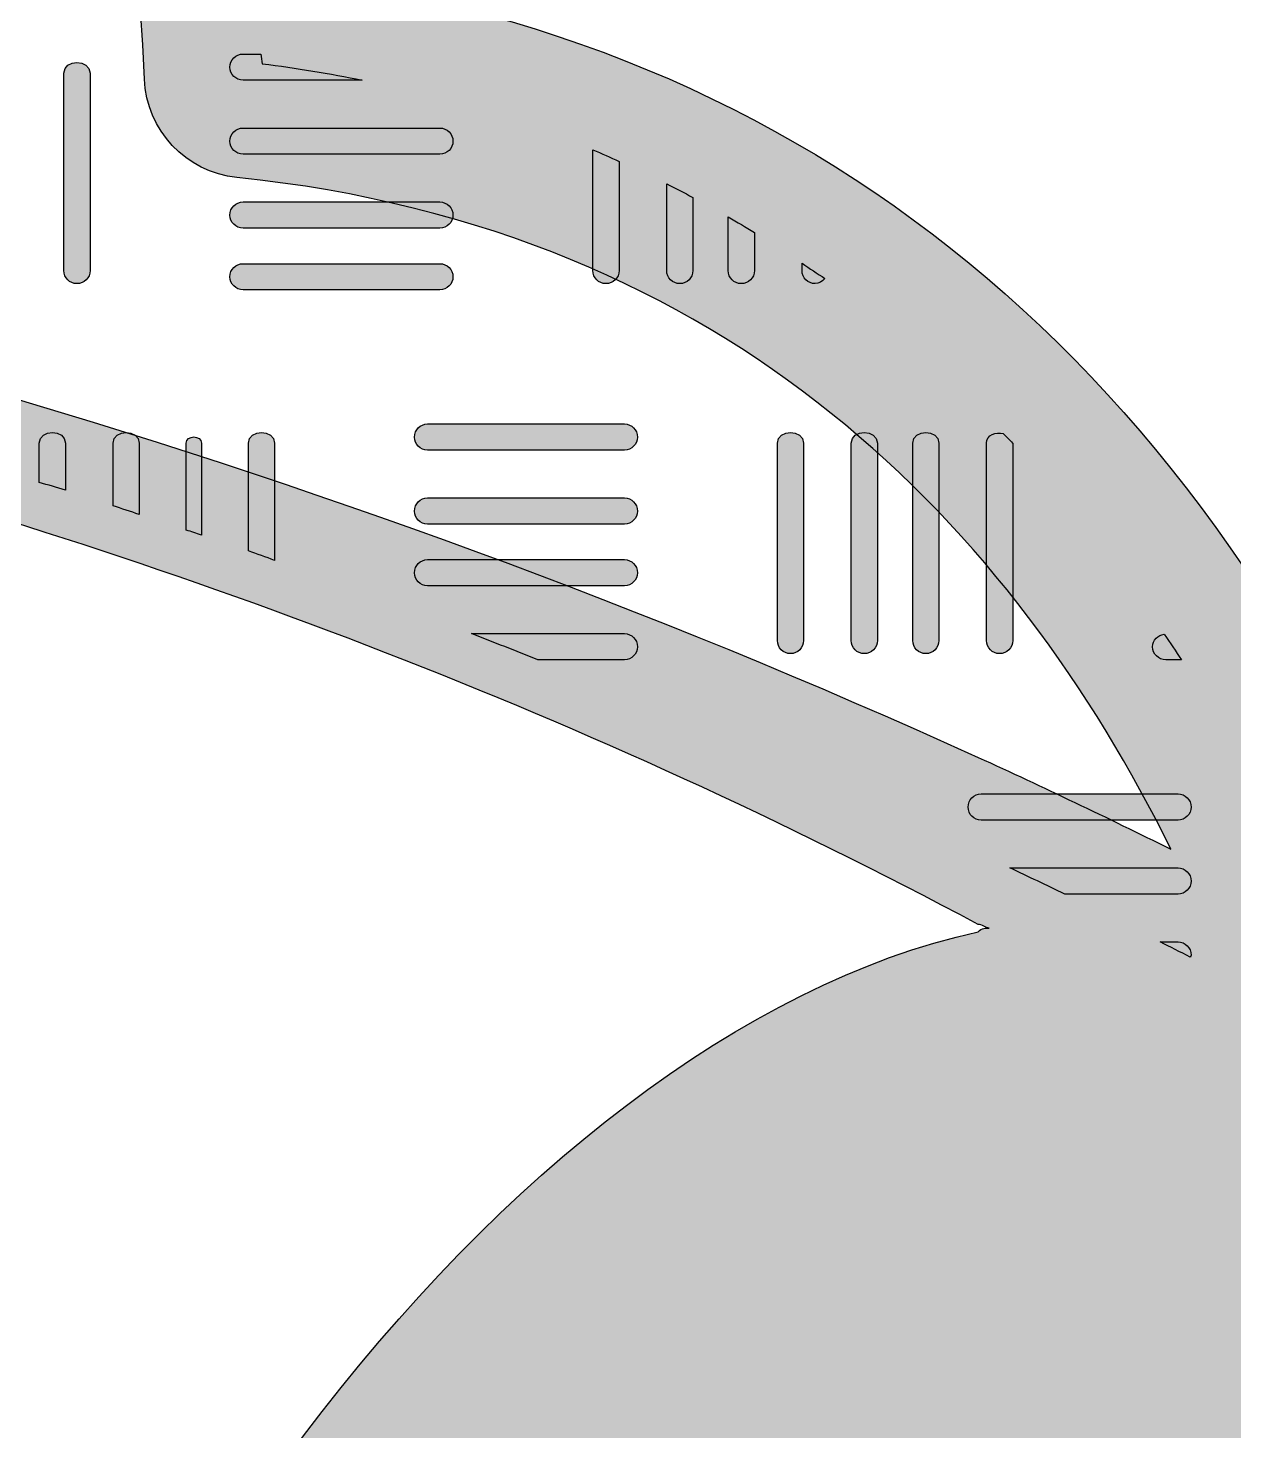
# Model space of a CAD drawing. Extents: x 4 to 307, y 9 to 217.
# Drawn here: x 208.86 to 217.12, y 131.05 to 140.66 of the extents above; entities that cross this region are included whole.
import ezdxf

# ---------------------------------------------------------------- set-up
doc = ezdxf.new("R2010")
doc.units = 0
doc.header["$MEASUREMENT"] = 0
doc.layers.add('EBENE_1', color=7, linetype='CONTINUOUS')

# ---------------------------------------------------------------- blocks, each defined once
blk = doc.blocks.new('BLOCK_11')
at = {"layer": 'EBENE_1'}
h = blk.add_hatch(color=7, dxfattribs=at)
h.dxf.hatch_style = 2
edge = h.paths.add_edge_path()
edge.add_spline(control_points=[(210.3325, 140.2997), (210.3325, 140.2997), (211.1494, 140.2997), (211.1494, 140.2997), (210.9254, 140.3443), (210.698, 140.3836), (210.4645, 140.4113), (210.4614, 140.4344), (210.4569, 140.4559), (210.4538, 140.4789), (210.4538, 140.4789), (210.3325, 140.4789), (210.3325, 140.4789), (210.2833, 140.4789), (210.2429, 140.4387), (210.2429, 140.3893), (210.2429, 140.3398), (210.2833, 140.2997), (210.3325, 140.2997)], knot_values=[0, 0, 0, 0, 1, 1, 1, 2, 2, 2, 3, 3, 3, 4, 4, 4, 5, 5, 5, 6, 6, 6, 6], degree=3, periodic=1)
h = blk.add_hatch(color=7, dxfattribs=at)
h.dxf.hatch_style = 2
edge = h.paths.add_edge_path()
edge.add_spline(control_points=[(209.2849, 140.3471), (209.2849, 140.446), (209.1057, 140.446), (209.1057, 140.3471), (209.1057, 140.3471), (209.1057, 138.9957), (209.1057, 138.9957), (209.1057, 138.9463), (209.146, 138.9062), (209.1953, 138.9062), (209.2446, 138.9062), (209.2849, 138.9463), (209.2849, 138.9957), (209.2849, 138.9957), (209.2849, 140.3471), (209.2849, 140.3471)], knot_values=[0, 0, 0, 0, 1, 1, 1, 2, 2, 2, 3, 3, 3, 4, 4, 4, 5, 5, 5, 5], degree=3, periodic=1)
h = blk.add_hatch(color=7, dxfattribs=at)
h.dxf.hatch_style = 2
edge = h.paths.add_edge_path()
edge.add_spline(control_points=[(210.3325, 139.7929), (210.3325, 139.7929), (211.6806, 139.7929), (211.6806, 139.7929), (211.7299, 139.7929), (211.7702, 139.8331), (211.7702, 139.8825), (211.7702, 139.9319), (211.7299, 139.9721), (211.6806, 139.9721), (211.6806, 139.9721), (210.3325, 139.9721), (210.3325, 139.9721), (210.2833, 139.9721), (210.2429, 139.9319), (210.2429, 139.8825), (210.2429, 139.8331), (210.2833, 139.7929), (210.3325, 139.7929)], knot_values=[0, 0, 0, 0, 1, 1, 1, 2, 2, 2, 3, 3, 3, 4, 4, 4, 5, 5, 5, 6, 6, 6, 6], degree=3, periodic=1)
h = blk.add_hatch(color=7, dxfattribs=at)
h.dxf.hatch_style = 2
edge = h.paths.add_edge_path()
edge.add_spline(control_points=[(212.8178, 138.9062), (212.8671, 138.9062), (212.9074, 138.9463), (212.9074, 138.9957), (212.9074, 138.9957), (212.9074, 139.7435), (212.9074, 139.7435), (212.8478, 139.77), (212.7889, 139.7981), (212.7282, 139.8234), (212.7282, 139.8234), (212.7282, 138.9957), (212.7282, 138.9957), (212.7282, 138.9463), (212.7685, 138.9062), (212.8178, 138.9062)], knot_values=[0, 0, 0, 0, 1, 1, 1, 2, 2, 2, 3, 3, 3, 4, 4, 4, 5, 5, 5, 5], degree=3, periodic=1)
h = blk.add_hatch(color=7, dxfattribs=at)
h.dxf.hatch_style = 2
edge = h.paths.add_edge_path()
edge.add_spline(control_points=[(213.3232, 138.9062), (213.3725, 138.9062), (213.4128, 138.9463), (213.4128, 138.9957), (213.4128, 138.9957), (213.4128, 139.4967), (213.4128, 139.4967), (213.3535, 139.5284), (213.2939, 139.5602), (213.2336, 139.5904), (213.2336, 139.5904), (213.2336, 138.9957), (213.2336, 138.9957), (213.2336, 138.9463), (213.2739, 138.9062), (213.3232, 138.9062)], knot_values=[0, 0, 0, 0, 1, 1, 1, 2, 2, 2, 3, 3, 3, 4, 4, 4, 5, 5, 5, 5], degree=3, periodic=1)
h = blk.add_hatch(color=7, dxfattribs=at)
h.dxf.hatch_style = 2
edge = h.paths.add_edge_path()
edge.add_spline(control_points=[(210.3325, 139.2863), (210.3325, 139.2863), (211.6806, 139.2863), (211.6806, 139.2863), (211.7299, 139.2863), (211.7702, 139.3265), (211.7702, 139.3759), (211.7702, 139.4253), (211.7299, 139.4655), (211.6806, 139.4655), (211.6806, 139.4655), (210.3325, 139.4655), (210.3325, 139.4655), (210.2833, 139.4655), (210.2429, 139.4253), (210.2429, 139.3759), (210.2429, 139.3265), (210.2833, 139.2863), (210.3325, 139.2863)], knot_values=[0, 0, 0, 0, 1, 1, 1, 2, 2, 2, 3, 3, 3, 4, 4, 4, 5, 5, 5, 6, 6, 6, 6], degree=3, periodic=1)
h = blk.add_hatch(color=7, dxfattribs=at)
h.dxf.hatch_style = 2
edge = h.paths.add_edge_path()
edge.add_spline(control_points=[(213.655, 138.9957), (213.655, 138.9463), (213.6953, 138.9062), (213.7445, 138.9062), (213.7938, 138.9062), (213.8341, 138.9463), (213.8341, 138.9957), (213.8341, 138.9957), (213.8341, 139.2564), (213.8341, 139.2564), (213.7749, 139.2927), (213.7153, 139.3284), (213.655, 139.3632), (213.655, 139.3632), (213.655, 138.9957), (213.655, 138.9957)], knot_values=[0, 0, 0, 0, 1, 1, 1, 2, 2, 2, 3, 3, 3, 4, 4, 4, 5, 5, 5, 5], degree=3, periodic=1)
h = blk.add_hatch(color=7, dxfattribs=at)
h.dxf.hatch_style = 2
edge = h.paths.add_edge_path()
edge.add_spline(control_points=[(210.3325, 138.864), (210.3325, 138.864), (211.6806, 138.864), (211.6806, 138.864), (211.7299, 138.864), (211.7702, 138.9041), (211.7702, 138.9535), (211.7702, 139.003), (211.7299, 139.0431), (211.6806, 139.0431), (211.6806, 139.0431), (210.3325, 139.0431), (210.3325, 139.0431), (210.2833, 139.0431), (210.2429, 139.003), (210.2429, 138.9535), (210.2429, 138.9041), (210.2833, 138.864), (210.3325, 138.864)], knot_values=[0, 0, 0, 0, 1, 1, 1, 2, 2, 2, 3, 3, 3, 4, 4, 4, 5, 5, 5, 6, 6, 6, 6], degree=3, periodic=1)
h = blk.add_hatch(color=7, dxfattribs=at)
h.dxf.hatch_style = 2
edge = h.paths.add_edge_path()
edge.add_spline(control_points=[(214.2499, 138.9062), (214.2778, 138.9062), (214.3002, 138.9205), (214.3168, 138.9406), (214.2654, 138.977), (214.2124, 139.0104), (214.1604, 139.0457), (214.1604, 139.0457), (214.1604, 138.9957), (214.1604, 138.9957), (214.1604, 138.9463), (214.2007, 138.9062), (214.2499, 138.9062)], knot_values=[0, 0, 0, 0, 1, 1, 1, 2, 2, 2, 3, 3, 3, 4, 4, 4, 4], degree=3, periodic=1)
h = blk.add_hatch(color=7, dxfattribs=at)
h.dxf.hatch_style = 2
edge = h.paths.add_edge_path()
edge.add_spline(control_points=[(209.1164, 137.8134), (209.1164, 137.9123), (208.9373, 137.9123), (208.9373, 137.8134), (208.9373, 137.8134), (208.9373, 137.5454), (208.9373, 137.5454), (208.9969, 137.5269), (209.0568, 137.5109), (209.1164, 137.4923), (209.1164, 137.4923), (209.1164, 137.8134), (209.1164, 137.8134)], knot_values=[0, 0, 0, 0, 1, 1, 1, 2, 2, 2, 3, 3, 3, 4, 4, 4, 4], degree=3, periodic=1)
h = blk.add_hatch(color=7, dxfattribs=at)
h.dxf.hatch_style = 2
edge = h.paths.add_edge_path()
edge.add_spline(control_points=[(209.4427, 137.8134), (209.4427, 137.8134), (209.4427, 137.3848), (209.4427, 137.3848), (209.5026, 137.3655), (209.5622, 137.3452), (209.6218, 137.3256), (209.6218, 137.3256), (209.6218, 137.8134), (209.6218, 137.8134), (209.6218, 137.9123), (209.4427, 137.9123), (209.4427, 137.8134)], knot_values=[0, 0, 0, 0, 1, 1, 1, 2, 2, 2, 3, 3, 3, 4, 4, 4, 4], degree=3, periodic=1)
h = blk.add_hatch(color=7, dxfattribs=at)
h.dxf.hatch_style = 2
edge = h.paths.add_edge_path()
edge.add_spline(control_points=[(209.9439, 137.8134), (209.9439, 137.8134), (209.9439, 137.2189), (209.9439, 137.2189), (209.9784, 137.2074), (210.0128, 137.1965), (210.0473, 137.1848), (210.0473, 137.1848), (210.0473, 137.8134), (210.0473, 137.8134), (210.0473, 137.8706), (209.9439, 137.8706), (209.9439, 137.8134)], knot_values=[0, 0, 0, 0, 1, 1, 1, 2, 2, 2, 3, 3, 3, 4, 4, 4, 4], degree=3, periodic=1)
h = blk.add_hatch(color=7, dxfattribs=at)
h.dxf.hatch_style = 2
edge = h.paths.add_edge_path()
edge.add_spline(control_points=[(210.5485, 137.8134), (210.5485, 137.9123), (210.3694, 137.9123), (210.3694, 137.8134), (210.3694, 137.8134), (210.3694, 137.0763), (210.3694, 137.0763), (210.4293, 137.0555), (210.4886, 137.0326), (210.5485, 137.0114), (210.5485, 137.0114), (210.5485, 137.8134), (210.5485, 137.8134)], knot_values=[0, 0, 0, 0, 1, 1, 1, 2, 2, 2, 3, 3, 3, 4, 4, 4, 4], degree=3, periodic=1)
h = blk.add_hatch(color=7, dxfattribs=at)
h.dxf.hatch_style = 2
edge = h.paths.add_edge_path()
edge.add_spline(control_points=[(212.9442, 137.9452), (212.9442, 137.9452), (211.5962, 137.9452), (211.5962, 137.9452), (211.5469, 137.9452), (211.5066, 137.905), (211.5066, 137.8556), (211.5066, 137.8061), (211.5469, 137.766), (211.5962, 137.766), (211.5962, 137.766), (212.9442, 137.766), (212.9442, 137.766), (212.9935, 137.766), (213.0338, 137.8061), (213.0338, 137.8556), (213.0338, 137.905), (212.9935, 137.9452), (212.9442, 137.9452)], knot_values=[0, 0, 0, 0, 1, 1, 1, 2, 2, 2, 3, 3, 3, 4, 4, 4, 5, 5, 5, 6, 6, 6, 6], degree=3, periodic=1)
h = blk.add_hatch(color=7, dxfattribs=at)
h.dxf.hatch_style = 2
edge = h.paths.add_edge_path()
edge.add_spline(control_points=[(214.0815, 136.3726), (214.1307, 136.3726), (214.171, 136.4128), (214.171, 136.4622), (214.171, 136.4622), (214.171, 137.8134), (214.171, 137.8134), (214.171, 137.9123), (213.9919, 137.9123), (213.9919, 137.8134), (213.9919, 137.8134), (213.9919, 136.4622), (213.9919, 136.4622), (213.9919, 136.4128), (214.0322, 136.3726), (214.0815, 136.3726)], knot_values=[0, 0, 0, 0, 1, 1, 1, 2, 2, 2, 3, 3, 3, 4, 4, 4, 5, 5, 5, 5], degree=3, periodic=1)
h = blk.add_hatch(color=7, dxfattribs=at)
h.dxf.hatch_style = 2
edge = h.paths.add_edge_path()
edge.add_spline(control_points=[(214.4973, 137.8134), (214.4973, 137.8134), (214.4973, 136.4622), (214.4973, 136.4622), (214.4973, 136.4128), (214.5376, 136.3726), (214.5869, 136.3726), (214.6361, 136.3726), (214.6764, 136.4128), (214.6764, 136.4622), (214.6764, 136.4622), (214.6764, 137.8134), (214.6764, 137.8134), (214.6764, 137.9123), (214.4973, 137.9123), (214.4973, 137.8134)], knot_values=[0, 0, 0, 0, 1, 1, 1, 2, 2, 2, 3, 3, 3, 4, 4, 4, 5, 5, 5, 5], degree=3, periodic=1)
h = blk.add_hatch(color=7, dxfattribs=at)
h.dxf.hatch_style = 2
edge = h.paths.add_edge_path()
edge.add_spline(control_points=[(214.9186, 137.8134), (214.9186, 137.8134), (214.9186, 136.4622), (214.9186, 136.4622), (214.9186, 136.4128), (214.9589, 136.3726), (215.0082, 136.3726), (215.0575, 136.3726), (215.0978, 136.4128), (215.0978, 136.4622), (215.0978, 136.4622), (215.0978, 137.8134), (215.0978, 137.8134), (215.0978, 137.9123), (214.9186, 137.9123), (214.9186, 137.8134)], knot_values=[0, 0, 0, 0, 1, 1, 1, 2, 2, 2, 3, 3, 3, 4, 4, 4, 5, 5, 5, 5], degree=3, periodic=1)
h = blk.add_hatch(color=7, dxfattribs=at)
h.dxf.hatch_style = 2
edge = h.paths.add_edge_path()
edge.add_spline(control_points=[(215.5136, 136.3726), (215.5629, 136.3726), (215.6032, 136.4128), (215.6032, 136.4622), (215.6032, 136.4622), (215.6032, 137.8134), (215.6032, 137.8134), (215.6032, 137.8139), (215.6025, 137.8141), (215.6025, 137.8146), (215.5818, 137.8366), (215.5601, 137.858), (215.5388, 137.8799), (215.4871, 137.8921), (215.424, 137.873), (215.424, 137.8134), (215.424, 137.8134), (215.424, 136.4622), (215.424, 136.4622), (215.424, 136.4128), (215.4643, 136.3726), (215.5136, 136.3726)], knot_values=[0, 0, 0, 0, 1, 1, 1, 2, 2, 2, 3, 3, 3, 4, 4, 4, 5, 5, 5, 6, 6, 6, 7, 7, 7, 7], degree=3, periodic=1)
h = blk.add_hatch(color=7, dxfattribs=at)
h.dxf.hatch_style = 2
edge = h.paths.add_edge_path()
edge.add_spline(control_points=[(212.9442, 137.4386), (212.9442, 137.4386), (211.5962, 137.4386), (211.5962, 137.4386), (211.5469, 137.4386), (211.5066, 137.3984), (211.5066, 137.349), (211.5066, 137.2995), (211.5469, 137.2594), (211.5962, 137.2594), (211.5962, 137.2594), (212.9442, 137.2594), (212.9442, 137.2594), (212.9935, 137.2594), (213.0338, 137.2995), (213.0338, 137.349), (213.0338, 137.3984), (212.9935, 137.4386), (212.9442, 137.4386)], knot_values=[0, 0, 0, 0, 1, 1, 1, 2, 2, 2, 3, 3, 3, 4, 4, 4, 5, 5, 5, 6, 6, 6, 6], degree=3, periodic=1)
h = blk.add_hatch(color=7, dxfattribs=at)
h.dxf.hatch_style = 2
edge = h.paths.add_edge_path()
edge.add_spline(control_points=[(212.9442, 137.0162), (212.9442, 137.0162), (211.5962, 137.0162), (211.5962, 137.0162), (211.5469, 137.0162), (211.5066, 136.9761), (211.5066, 136.9266), (211.5066, 136.8772), (211.5469, 136.837), (211.5962, 136.837), (211.5962, 136.837), (212.9442, 136.837), (212.9442, 136.837), (212.9935, 136.837), (213.0338, 136.8772), (213.0338, 136.9266), (213.0338, 136.9761), (212.9935, 137.0162), (212.9442, 137.0162)], knot_values=[0, 0, 0, 0, 1, 1, 1, 2, 2, 2, 3, 3, 3, 4, 4, 4, 5, 5, 5, 6, 6, 6, 6], degree=3, periodic=1)
h = blk.add_hatch(color=7, dxfattribs=at)
h.dxf.hatch_style = 2
edge = h.paths.add_edge_path()
edge.add_spline(control_points=[(212.9442, 136.5094), (212.9442, 136.5094), (211.8966, 136.5094), (211.8966, 136.5094), (212.0485, 136.4503), (212.2005, 136.3909), (212.3517, 136.3303), (212.3517, 136.3303), (212.9442, 136.3303), (212.9442, 136.3303), (212.9935, 136.3303), (213.0338, 136.3704), (213.0338, 136.4198), (213.0338, 136.4693), (212.9935, 136.5094), (212.9442, 136.5094)], knot_values=[0, 0, 0, 0, 1, 1, 1, 2, 2, 2, 3, 3, 3, 4, 4, 4, 5, 5, 5, 5], degree=3, periodic=1)
h = blk.add_hatch(color=7, dxfattribs=at)
h.dxf.hatch_style = 2
edge = h.paths.add_edge_path()
edge.add_spline(control_points=[(216.6508, 136.3303), (216.6508, 136.3303), (216.7583, 136.3303), (216.7583, 136.3303), (216.7204, 136.3897), (216.6805, 136.4471), (216.6412, 136.5055), (216.5971, 136.4999), (216.5613, 136.4655), (216.5613, 136.4198), (216.5613, 136.3704), (216.6016, 136.3303), (216.6508, 136.3303)], knot_values=[0, 0, 0, 0, 1, 1, 1, 2, 2, 2, 3, 3, 3, 4, 4, 4, 4], degree=3, periodic=1)
h = blk.add_hatch(color=7, dxfattribs=at)
h.dxf.hatch_style = 2
edge = h.paths.add_edge_path()
edge.add_spline(control_points=[(216.7352, 135.4116), (216.7352, 135.4116), (215.3872, 135.4116), (215.3872, 135.4116), (215.3379, 135.4116), (215.2976, 135.3715), (215.2976, 135.3221), (215.2976, 135.2726), (215.3379, 135.2325), (215.3872, 135.2325), (215.3872, 135.2325), (216.7352, 135.2325), (216.7352, 135.2325), (216.7845, 135.2325), (216.8248, 135.2726), (216.8248, 135.3221), (216.8248, 135.3715), (216.7845, 135.4116), (216.7352, 135.4116)], knot_values=[0, 0, 0, 0, 1, 1, 1, 2, 2, 2, 3, 3, 3, 4, 4, 4, 5, 5, 5, 6, 6, 6, 6], degree=3, periodic=1)
h = blk.add_hatch(color=7, dxfattribs=at)
h.dxf.hatch_style = 2
edge = h.paths.add_edge_path()
edge.add_spline(control_points=[(216.7352, 134.9049), (216.7352, 134.9049), (215.5846, 134.9049), (215.5846, 134.9049), (215.7093, 134.8449), (215.8361, 134.7862), (215.9594, 134.7257), (215.9594, 134.7257), (216.7352, 134.7257), (216.7352, 134.7257), (216.7845, 134.7257), (216.8248, 134.7659), (216.8248, 134.8153), (216.8248, 134.8647), (216.7845, 134.9049), (216.7352, 134.9049)], knot_values=[0, 0, 0, 0, 1, 1, 1, 2, 2, 2, 3, 3, 3, 4, 4, 4, 5, 5, 5, 5], degree=3, periodic=1)
h = blk.add_hatch(color=7, dxfattribs=at)
h.dxf.hatch_style = 2
edge = h.paths.add_edge_path()
edge.add_spline(control_points=[(216.7352, 134.3981), (216.7352, 134.3981), (216.6129, 134.3981), (216.6129, 134.3981), (216.6815, 134.3635), (216.7507, 134.329), (216.8189, 134.2942), (216.82, 134.2996), (216.8248, 134.303), (216.8248, 134.3085), (216.8248, 134.358), (216.7845, 134.3981), (216.7352, 134.3981)], knot_values=[0, 0, 0, 0, 1, 1, 1, 2, 2, 2, 3, 3, 3, 4, 4, 4, 4], degree=3, periodic=1)
for points, knots in [([(210.3325, 140.2997), (210.3325, 140.2997), (211.1494, 140.2997), (211.1494, 140.2997), (210.9254, 140.3443), (210.698, 140.3836), (210.4645, 140.4113), (210.4614, 140.4344), (210.4569, 140.4559), (210.4538, 140.4789), (210.4538, 140.4789), (210.3325, 140.4789), (210.3325, 140.4789), (210.2833, 140.4789), (210.2429, 140.4387), (210.2429, 140.3893), (210.2429, 140.3398), (210.2833, 140.2997), (210.3325, 140.2997)], [0, 0, 0, 0, 1, 1, 1, 2, 2, 2, 3, 3, 3, 4, 4, 4, 5, 5, 5, 6, 6, 6, 6]), ([(209.2849, 140.3471), (209.2849, 140.446), (209.1057, 140.446), (209.1057, 140.3471), (209.1057, 140.3471), (209.1057, 138.9957), (209.1057, 138.9957), (209.1057, 138.9463), (209.146, 138.9062), (209.1953, 138.9062), (209.2446, 138.9062), (209.2849, 138.9463), (209.2849, 138.9957), (209.2849, 138.9957), (209.2849, 140.3471), (209.2849, 140.3471)], [0, 0, 0, 0, 1, 1, 1, 2, 2, 2, 3, 3, 3, 4, 4, 4, 5, 5, 5, 5]), ([(210.3325, 139.7929), (210.3325, 139.7929), (211.6806, 139.7929), (211.6806, 139.7929), (211.7299, 139.7929), (211.7702, 139.8331), (211.7702, 139.8825), (211.7702, 139.9319), (211.7299, 139.9721), (211.6806, 139.9721), (211.6806, 139.9721), (210.3325, 139.9721), (210.3325, 139.9721), (210.2833, 139.9721), (210.2429, 139.9319), (210.2429, 139.8825), (210.2429, 139.8331), (210.2833, 139.7929), (210.3325, 139.7929)], [0, 0, 0, 0, 1, 1, 1, 2, 2, 2, 3, 3, 3, 4, 4, 4, 5, 5, 5, 6, 6, 6, 6]), ([(212.8178, 138.9062), (212.8671, 138.9062), (212.9074, 138.9463), (212.9074, 138.9957), (212.9074, 138.9957), (212.9074, 139.7435), (212.9074, 139.7435), (212.8478, 139.77), (212.7889, 139.7981), (212.7282, 139.8234), (212.7282, 139.8234), (212.7282, 138.9957), (212.7282, 138.9957), (212.7282, 138.9463), (212.7685, 138.9062), (212.8178, 138.9062)], [0, 0, 0, 0, 1, 1, 1, 2, 2, 2, 3, 3, 3, 4, 4, 4, 5, 5, 5, 5]), ([(213.3232, 138.9062), (213.3725, 138.9062), (213.4128, 138.9463), (213.4128, 138.9957), (213.4128, 138.9957), (213.4128, 139.4967), (213.4128, 139.4967), (213.3535, 139.5284), (213.2939, 139.5602), (213.2336, 139.5904), (213.2336, 139.5904), (213.2336, 138.9957), (213.2336, 138.9957), (213.2336, 138.9463), (213.2739, 138.9062), (213.3232, 138.9062)], [0, 0, 0, 0, 1, 1, 1, 2, 2, 2, 3, 3, 3, 4, 4, 4, 5, 5, 5, 5]), ([(210.3325, 139.2863), (210.3325, 139.2863), (211.6806, 139.2863), (211.6806, 139.2863), (211.7299, 139.2863), (211.7702, 139.3265), (211.7702, 139.3759), (211.7702, 139.4253), (211.7299, 139.4655), (211.6806, 139.4655), (211.6806, 139.4655), (210.3325, 139.4655), (210.3325, 139.4655), (210.2833, 139.4655), (210.2429, 139.4253), (210.2429, 139.3759), (210.2429, 139.3265), (210.2833, 139.2863), (210.3325, 139.2863)], [0, 0, 0, 0, 1, 1, 1, 2, 2, 2, 3, 3, 3, 4, 4, 4, 5, 5, 5, 6, 6, 6, 6]), ([(213.655, 138.9957), (213.655, 138.9463), (213.6953, 138.9062), (213.7445, 138.9062), (213.7938, 138.9062), (213.8341, 138.9463), (213.8341, 138.9957), (213.8341, 138.9957), (213.8341, 139.2564), (213.8341, 139.2564), (213.7749, 139.2927), (213.7153, 139.3284), (213.655, 139.3632), (213.655, 139.3632), (213.655, 138.9957), (213.655, 138.9957)], [0, 0, 0, 0, 1, 1, 1, 2, 2, 2, 3, 3, 3, 4, 4, 4, 5, 5, 5, 5]), ([(210.3325, 138.864), (210.3325, 138.864), (211.6806, 138.864), (211.6806, 138.864), (211.7299, 138.864), (211.7702, 138.9041), (211.7702, 138.9535), (211.7702, 139.003), (211.7299, 139.0431), (211.6806, 139.0431), (211.6806, 139.0431), (210.3325, 139.0431), (210.3325, 139.0431), (210.2833, 139.0431), (210.2429, 139.003), (210.2429, 138.9535), (210.2429, 138.9041), (210.2833, 138.864), (210.3325, 138.864)], [0, 0, 0, 0, 1, 1, 1, 2, 2, 2, 3, 3, 3, 4, 4, 4, 5, 5, 5, 6, 6, 6, 6]), ([(214.2499, 138.9062), (214.2778, 138.9062), (214.3002, 138.9205), (214.3168, 138.9406), (214.2654, 138.977), (214.2124, 139.0104), (214.1604, 139.0457), (214.1604, 139.0457), (214.1604, 138.9957), (214.1604, 138.9957), (214.1604, 138.9463), (214.2007, 138.9062), (214.2499, 138.9062)], [0, 0, 0, 0, 1, 1, 1, 2, 2, 2, 3, 3, 3, 4, 4, 4, 4]), ([(209.1164, 137.8134), (209.1164, 137.9123), (208.9373, 137.9123), (208.9373, 137.8134), (208.9373, 137.8134), (208.9373, 137.5454), (208.9373, 137.5454), (208.9969, 137.5269), (209.0568, 137.5109), (209.1164, 137.4923), (209.1164, 137.4923), (209.1164, 137.8134), (209.1164, 137.8134)], [0, 0, 0, 0, 1, 1, 1, 2, 2, 2, 3, 3, 3, 4, 4, 4, 4]), ([(209.4427, 137.8134), (209.4427, 137.8134), (209.4427, 137.3848), (209.4427, 137.3848), (209.5026, 137.3655), (209.5622, 137.3452), (209.6218, 137.3256), (209.6218, 137.3256), (209.6218, 137.8134), (209.6218, 137.8134), (209.6218, 137.9123), (209.4427, 137.9123), (209.4427, 137.8134)], [0, 0, 0, 0, 1, 1, 1, 2, 2, 2, 3, 3, 3, 4, 4, 4, 4]), ([(209.9439, 137.8134), (209.9439, 137.8134), (209.9439, 137.2189), (209.9439, 137.2189), (209.9784, 137.2074), (210.0128, 137.1965), (210.0473, 137.1848), (210.0473, 137.1848), (210.0473, 137.8134), (210.0473, 137.8134), (210.0473, 137.8706), (209.9439, 137.8706), (209.9439, 137.8134)], [0, 0, 0, 0, 1, 1, 1, 2, 2, 2, 3, 3, 3, 4, 4, 4, 4]), ([(210.5485, 137.8134), (210.5485, 137.9123), (210.3694, 137.9123), (210.3694, 137.8134), (210.3694, 137.8134), (210.3694, 137.0763), (210.3694, 137.0763), (210.4293, 137.0555), (210.4886, 137.0326), (210.5485, 137.0114), (210.5485, 137.0114), (210.5485, 137.8134), (210.5485, 137.8134)], [0, 0, 0, 0, 1, 1, 1, 2, 2, 2, 3, 3, 3, 4, 4, 4, 4]), ([(212.9442, 137.9452), (212.9442, 137.9452), (211.5962, 137.9452), (211.5962, 137.9452), (211.5469, 137.9452), (211.5066, 137.905), (211.5066, 137.8556), (211.5066, 137.8061), (211.5469, 137.766), (211.5962, 137.766), (211.5962, 137.766), (212.9442, 137.766), (212.9442, 137.766), (212.9935, 137.766), (213.0338, 137.8061), (213.0338, 137.8556), (213.0338, 137.905), (212.9935, 137.9452), (212.9442, 137.9452)], [0, 0, 0, 0, 1, 1, 1, 2, 2, 2, 3, 3, 3, 4, 4, 4, 5, 5, 5, 6, 6, 6, 6]), ([(214.0815, 136.3726), (214.1307, 136.3726), (214.171, 136.4128), (214.171, 136.4622), (214.171, 136.4622), (214.171, 137.8134), (214.171, 137.8134), (214.171, 137.9123), (213.9919, 137.9123), (213.9919, 137.8134), (213.9919, 137.8134), (213.9919, 136.4622), (213.9919, 136.4622), (213.9919, 136.4128), (214.0322, 136.3726), (214.0815, 136.3726)], [0, 0, 0, 0, 1, 1, 1, 2, 2, 2, 3, 3, 3, 4, 4, 4, 5, 5, 5, 5]), ([(214.4973, 137.8134), (214.4973, 137.8134), (214.4973, 136.4622), (214.4973, 136.4622), (214.4973, 136.4128), (214.5376, 136.3726), (214.5869, 136.3726), (214.6361, 136.3726), (214.6764, 136.4128), (214.6764, 136.4622), (214.6764, 136.4622), (214.6764, 137.8134), (214.6764, 137.8134), (214.6764, 137.9123), (214.4973, 137.9123), (214.4973, 137.8134)], [0, 0, 0, 0, 1, 1, 1, 2, 2, 2, 3, 3, 3, 4, 4, 4, 5, 5, 5, 5]), ([(214.9186, 137.8134), (214.9186, 137.8134), (214.9186, 136.4622), (214.9186, 136.4622), (214.9186, 136.4128), (214.9589, 136.3726), (215.0082, 136.3726), (215.0575, 136.3726), (215.0978, 136.4128), (215.0978, 136.4622), (215.0978, 136.4622), (215.0978, 137.8134), (215.0978, 137.8134), (215.0978, 137.9123), (214.9186, 137.9123), (214.9186, 137.8134)], [0, 0, 0, 0, 1, 1, 1, 2, 2, 2, 3, 3, 3, 4, 4, 4, 5, 5, 5, 5]), ([(215.5136, 136.3726), (215.5629, 136.3726), (215.6032, 136.4128), (215.6032, 136.4622), (215.6032, 136.4622), (215.6032, 137.8134), (215.6032, 137.8134), (215.6032, 137.8139), (215.6025, 137.8141), (215.6025, 137.8146), (215.5818, 137.8366), (215.5601, 137.858), (215.5388, 137.8799), (215.4871, 137.8921), (215.424, 137.873), (215.424, 137.8134), (215.424, 137.8134), (215.424, 136.4622), (215.424, 136.4622), (215.424, 136.4128), (215.4643, 136.3726), (215.5136, 136.3726)], [0, 0, 0, 0, 1, 1, 1, 2, 2, 2, 3, 3, 3, 4, 4, 4, 5, 5, 5, 6, 6, 6, 7, 7, 7, 7]), ([(212.9442, 137.4386), (212.9442, 137.4386), (211.5962, 137.4386), (211.5962, 137.4386), (211.5469, 137.4386), (211.5066, 137.3984), (211.5066, 137.349), (211.5066, 137.2995), (211.5469, 137.2594), (211.5962, 137.2594), (211.5962, 137.2594), (212.9442, 137.2594), (212.9442, 137.2594), (212.9935, 137.2594), (213.0338, 137.2995), (213.0338, 137.349), (213.0338, 137.3984), (212.9935, 137.4386), (212.9442, 137.4386)], [0, 0, 0, 0, 1, 1, 1, 2, 2, 2, 3, 3, 3, 4, 4, 4, 5, 5, 5, 6, 6, 6, 6]), ([(212.9442, 137.0162), (212.9442, 137.0162), (211.5962, 137.0162), (211.5962, 137.0162), (211.5469, 137.0162), (211.5066, 136.9761), (211.5066, 136.9266), (211.5066, 136.8772), (211.5469, 136.837), (211.5962, 136.837), (211.5962, 136.837), (212.9442, 136.837), (212.9442, 136.837), (212.9935, 136.837), (213.0338, 136.8772), (213.0338, 136.9266), (213.0338, 136.9761), (212.9935, 137.0162), (212.9442, 137.0162)], [0, 0, 0, 0, 1, 1, 1, 2, 2, 2, 3, 3, 3, 4, 4, 4, 5, 5, 5, 6, 6, 6, 6]), ([(212.9442, 136.5094), (212.9442, 136.5094), (211.8966, 136.5094), (211.8966, 136.5094), (212.0485, 136.4503), (212.2005, 136.3909), (212.3517, 136.3303), (212.3517, 136.3303), (212.9442, 136.3303), (212.9442, 136.3303), (212.9935, 136.3303), (213.0338, 136.3704), (213.0338, 136.4198), (213.0338, 136.4693), (212.9935, 136.5094), (212.9442, 136.5094)], [0, 0, 0, 0, 1, 1, 1, 2, 2, 2, 3, 3, 3, 4, 4, 4, 5, 5, 5, 5]), ([(216.6508, 136.3303), (216.6508, 136.3303), (216.7583, 136.3303), (216.7583, 136.3303), (216.7204, 136.3897), (216.6805, 136.4471), (216.6412, 136.5055), (216.5971, 136.4999), (216.5613, 136.4655), (216.5613, 136.4198), (216.5613, 136.3704), (216.6016, 136.3303), (216.6508, 136.3303)], [0, 0, 0, 0, 1, 1, 1, 2, 2, 2, 3, 3, 3, 4, 4, 4, 4]), ([(216.7352, 135.4116), (216.7352, 135.4116), (215.3872, 135.4116), (215.3872, 135.4116), (215.3379, 135.4116), (215.2976, 135.3715), (215.2976, 135.3221), (215.2976, 135.2726), (215.3379, 135.2325), (215.3872, 135.2325), (215.3872, 135.2325), (216.7352, 135.2325), (216.7352, 135.2325), (216.7845, 135.2325), (216.8248, 135.2726), (216.8248, 135.3221), (216.8248, 135.3715), (216.7845, 135.4116), (216.7352, 135.4116)], [0, 0, 0, 0, 1, 1, 1, 2, 2, 2, 3, 3, 3, 4, 4, 4, 5, 5, 5, 6, 6, 6, 6]), ([(216.7352, 134.9049), (216.7352, 134.9049), (215.5846, 134.9049), (215.5846, 134.9049), (215.7093, 134.8449), (215.8361, 134.7862), (215.9594, 134.7257), (215.9594, 134.7257), (216.7352, 134.7257), (216.7352, 134.7257), (216.7845, 134.7257), (216.8248, 134.7659), (216.8248, 134.8153), (216.8248, 134.8647), (216.7845, 134.9049), (216.7352, 134.9049)], [0, 0, 0, 0, 1, 1, 1, 2, 2, 2, 3, 3, 3, 4, 4, 4, 5, 5, 5, 5]), ([(216.7352, 134.3981), (216.7352, 134.3981), (216.6129, 134.3981), (216.6129, 134.3981), (216.6815, 134.3635), (216.7507, 134.329), (216.8189, 134.2942), (216.82, 134.2996), (216.8248, 134.303), (216.8248, 134.3085), (216.8248, 134.358), (216.7845, 134.3981), (216.7352, 134.3981)], [0, 0, 0, 0, 1, 1, 1, 2, 2, 2, 3, 3, 3, 4, 4, 4, 4])]:
    blk.add_open_spline(points, degree=3, knots=knots, dxfattribs=at)

msp = doc.modelspace()

# ---------------------------------------------------------------- hatches: boundary and pattern name
at = {"layer": 'EBENE_1'}
h = msp.add_hatch(color=7, dxfattribs=at)
h.dxf.hatch_style = 2
edge = h.paths.add_edge_path()
edge.add_spline(control_points=[(264.516, 149.8092), (268.327, 160.8244), (269.304, 170.157), (261.5077, 175.6147), (260.1011, 177.9017), (258.1081, 180.1125), (256.0321, 180.4671), (255.0323, 180.6361), (253.7611, 180.2253), (252.8254, 179.3042), (251.6231, 179.6761), (250.42, 180.0484), (249.3011, 180.4416), (245.7195, 181.7117), (244.8052, 181.8388), (241.173, 180.3655), (239.527, 179.707), (237.3397, 179.3489), (235.4338, 179.0574), (232.1565, 181.7356), (228.8241, 178.1687), (226.9152, 174.6289), (226.8173, 174.5591), (226.7191, 174.4894), (226.6189, 174.4219), (216.4079, 167.5639), (218.4909, 155.8292), (223.8249, 148.6663), (222.1485, 145.6946), (218.948, 134.9503), (225.3997, 135.4075), (229.6668, 135.7122), (226.0856, 142.1893), (227.4319, 145.3135), (229.6144, 143.356), (233.3296, 142.3959), (236.2862, 141.8312), (236.599, 137.8253), (236.5566, 133.8038), (234.5946, 130.8608), (231.2673, 125.9078), (222.4786, 131.7245), (218.999, 133.8327), (218.8764, 133.9022), (218.7472, 133.9645), (218.6235, 134.0329), (217.2906, 137.9062), (214.6172, 140.3712), (211.0326, 140.9574), (210.6061, 146.2699), (207.2722, 150.5106), (201.8062, 152.6507), (201.4418, 152.793), (201.0339, 152.6137), (200.8919, 152.2509), (200.75, 151.8882), (200.9288, 151.4789), (201.2915, 151.3368), (206.4137, 149.3314), (209.463, 145.3113), (209.658, 140.3076), (209.6714, 139.9566), (209.9412, 139.6693), (210.2905, 139.6333), (213.6946, 139.2824), (215.6094, 137.2079), (216.6867, 135.0344), (216.2491, 135.2473), (215.8119, 135.4614), (215.3668, 135.6614), (210.8455, 137.7188), (206.0196, 139.0652), (201.4728, 139.7509), (201.4728, 139.7509), (201.3205, 125.1459), (201.3205, 125.1459), (204.521, 124.4347), (208.2548, 123.3171), (211.0233, 121.5138), (212.4202, 120.5993), (213.8682, 119.7864), (215.3668, 119.0753), (215.5274, 118.9971), (215.69, 118.922), (215.8516, 118.8461), (214.9076, 117.1841), (213.7146, 115.8745), (212.3455, 115.1527), (212.0006, 114.971), (211.8687, 114.5443), (212.0502, 114.1997), (212.1767, 113.9599), (212.4216, 113.8229), (212.6752, 113.8229), (212.7861, 113.8229), (212.8984, 113.8491), (213.0035, 113.9046), (214.723, 114.811), (216.1124, 116.3601), (217.1631, 118.2566), (225.2105, 114.8129), (234.3418, 113.9371), (241.4524, 116.205), (242.0112, 116.3828), (242.57, 116.5607), (243.1033, 116.7893), (250.5709, 119.8119), (253.3652, 126.8223), (253.3907, 134.1883), (253.3907, 134.1883), (253.3907, 134.4932), (253.3907, 134.4932), (253.3652, 137.1347), (253.0094, 139.8017), (252.3748, 142.3671), (252.3827, 142.3671), (252.2432, 142.9535), (252.0471, 143.8235), (254.0305, 145.6158), (260.2227, 146.7464), (261.4423, 147.0407), (263.6774, 145.5166), (262.2553, 132.3341), (266.8779, 137.7443), (270.4595, 141.9353), (264.3124, 147.5487), (264.516, 149.8092)], knot_values=[0, 0, 0, 0, 1, 1, 1, 2, 2, 2, 3, 3, 3, 4, 4, 4, 5, 5, 5, 6, 6, 6, 7, 7, 7, 8, 8, 8, 9, 9, 9, 10, 10, 10, 11, 11, 11, 12, 12, 12, 13, 13, 13, 14, 14, 14, 15, 15, 15, 16, 16, 16, 17, 17, 17, 18, 18, 18, 19, 19, 19, 20, 20, 20, 21, 21, 21, 22, 22, 22, 23, 23, 23, 24, 24, 24, 25, 25, 25, 26, 26, 26, 27, 27, 27, 28, 28, 28, 29, 29, 29, 30, 30, 30, 31, 31, 31, 32, 32, 32, 33, 33, 33, 34, 34, 34, 35, 35, 35, 36, 36, 36, 37, 37, 37, 38, 38, 38, 39, 39, 39, 40, 40, 40, 41, 41, 41, 42, 42, 42, 42], degree=3, periodic=1)
edge = h.paths.add_edge_path()
edge.add_spline(control_points=[(207.9754, 124.6888), (206.7562, 125.2221), (205.2575, 125.6539), (203.8857, 126.0094), (202.7936, 130.2767), (204.8255, 135.8393), (207.1372, 137.7443), (209.9567, 136.9823), (212.6996, 135.9408), (215.3668, 134.5185), (215.3923, 134.5185), (215.4175, 134.4932), (215.443, 134.4932), (215.4175, 134.4932), (215.3923, 134.4932), (215.3668, 134.4677), (212.1409, 133.7564), (208.7371, 129.2353), (207.9754, 124.6888)], knot_values=[0, 0, 0, 0, 1, 1, 1, 2, 2, 2, 3, 3, 3, 4, 4, 4, 5, 5, 5, 6, 6, 6, 6], degree=3, periodic=1)
edge = h.paths.add_edge_path()
edge.add_spline(control_points=[(223.1138, 117.4496), (221.289, 117.8606), (219.4231, 118.6655), (217.7887, 119.5127), (217.3509, 119.7395), (216.9295, 119.9692), (216.5303, 120.1953), (216.1172, 120.4294), (215.7269, 120.6599), (215.3668, 120.8787), (215.3413, 120.8787), (215.3159, 120.9042), (215.2907, 120.9042), (215.2397, 121.4883), (215.2907, 122.0726), (215.3668, 122.6567), (215.6817, 124.6895), (216.7714, 126.6818), (218.1446, 128.2291), (218.5735, 128.7126), (219.0307, 129.1502), (219.5003, 129.5345), (220.1938, 130.1024), (220.9145, 130.5513), (221.6152, 130.8355), (223.2661, 129.8957), (225.0951, 129.0067), (226.8983, 128.4226), (224.4598, 125.8825), (222.2501, 121.4121), (223.1138, 117.4496)], knot_values=[0, 0, 0, 0, 1, 1, 1, 2, 2, 2, 3, 3, 3, 4, 4, 4, 5, 5, 5, 6, 6, 6, 7, 7, 7, 8, 8, 8, 9, 9, 9, 10, 10, 10, 10], degree=3, periodic=1)
edge = h.paths.add_edge_path()
edge.add_spline(control_points=[(241.4524, 117.2465), (239.0901, 116.4083), (236.4739, 116.0526), (233.8071, 116.1797), (231.5467, 120.3452), (230.8863, 124.1298), (232.8418, 128.0924), (233.5277, 128.3717), (234.2897, 128.8034), (234.8485, 129.3622), (236.4998, 126.9746), (238.684, 123.5965), (241.4524, 121.5391), (242.7988, 120.5484), (244.2719, 119.8372), (245.8976, 119.6849), (244.5768, 118.6182), (243.0782, 117.8306), (241.4524, 117.2465)], knot_values=[0, 0, 0, 0, 1, 1, 1, 2, 2, 2, 3, 3, 3, 4, 4, 4, 5, 5, 5, 6, 6, 6, 6], degree=3, periodic=1)
edge = h.paths.add_edge_path()
edge.add_spline(control_points=[(251.6889, 129.3622), (248.3106, 129.2353), (244.6019, 129.5402), (241.4524, 130.5561), (239.7506, 131.0894), (238.2268, 131.8261), (237.0331, 132.7913), (237.3376, 134.0613), (237.6425, 136.271), (237.7441, 137.6935), (238.9888, 137.4394), (240.2336, 137.2617), (241.4524, 137.1347), (245.4911, 136.7537), (249.2756, 137.0839), (252.0189, 138.557), (252.3238, 135.5853), (252.3238, 132.3849), (251.6889, 129.3622)], knot_values=[0, 0, 0, 0, 1, 1, 1, 2, 2, 2, 3, 3, 3, 4, 4, 4, 5, 5, 5, 6, 6, 6, 6], degree=3, periodic=1)
edge = h.paths.add_edge_path()
edge.add_spline(control_points=[(265.7858, 137.6682), (263.9062, 135.9155), (263.9317, 148.8949), (261.1122, 148.0314), (257.5107, 146.8854), (254.8973, 146.5946), (251.7736, 145.0646), (251.0195, 144.6957), (250.2371, 144.2564), (249.4027, 143.7133), (246.6087, 141.8845), (243.4592, 141.3512), (240.2842, 142.5957), (238.921, 143.135), (237.5312, 143.3412), (236.1356, 143.5388), (233.9163, 143.8528), (231.6821, 144.145), (229.5145, 145.7199), (223.139, 150.3682), (228.9302, 134.5693), (224.4092, 136.7029), (221.0309, 138.3031), (223.7488, 145.8723), (225.0441, 148.4377), (225.5013, 149.3267), (222.6312, 152.6542), (222.123, 154.432), (220.8091, 158.91), (218.8485, 166.9539), (226.0139, 172.7136), (225.4782, 171.3819), (225.216, 170.2411), (225.3235, 169.6976), (225.3745, 169.3674), (225.6029, 169.1133), (225.7807, 169.6721), (226.2144, 171.1139), (226.7205, 172.4659), (227.2934, 173.6674), (227.6962, 174.5121), (228.132, 175.2809), (228.6002, 175.9523), (229.9854, 177.9414), (231.6491, 179.0736), (233.5521, 178.7616), (233.9862, 178.6905), (234.4334, 178.5401), (234.8923, 178.3119), (234.9626, 178.2769), (235.0318, 178.2452), (235.1024, 178.2065), (235.458, 178.0287), (236.7282, 176.9872), (237.2615, 175.1331), (237.4396, 174.5235), (237.6173, 175.0315), (237.5664, 175.4888), (237.4389, 176.7611), (236.5166, 177.9601), (235.9785, 178.5439), (236.1263, 178.568), (236.2717, 178.5949), (236.4233, 178.613), (237.7696, 178.7653), (239.3695, 179.0193), (240.9701, 179.5273), (244.7036, 180.6957), (244.9068, 180.9243), (247.9802, 180.0608), (249.3117, 179.6805), (250.8107, 179.2209), (252.3286, 178.7124), (251.8497, 178.0299), (251.5362, 177.1652), (251.5362, 176.1237), (251.5362, 175.9205), (251.765, 175.7935), (251.8918, 176.1491), (252.2773, 177.134), (252.6969, 177.884), (253.1403, 178.4364), (253.3263, 178.6686), (253.5172, 178.8655), (253.7108, 179.0295), (255.5815, 180.6101), (257.7739, 179.1337), (259.6146, 176.7683), (260.0139, 176.2552), (260.3963, 175.7), (260.7557, 175.1255), (261.7427, 173.5473), (262.553, 171.822), (263.0425, 170.4087), (263.2203, 169.8499), (263.449, 170.1039), (263.4997, 170.4595), (263.5879, 171.0508), (263.1969, 172.3572), (262.482, 173.8384), (268.7197, 168.3295), (267.1294, 158.3768), (263.5507, 149.8855), (262.7376, 147.9806), (269.799, 141.3512), (265.7858, 137.6682)], knot_values=[0, 0, 0, 0, 1, 1, 1, 2, 2, 2, 3, 3, 3, 4, 4, 4, 5, 5, 5, 6, 6, 6, 7, 7, 7, 8, 8, 8, 9, 9, 9, 10, 10, 10, 11, 11, 11, 12, 12, 12, 13, 13, 13, 14, 14, 14, 15, 15, 15, 16, 16, 16, 17, 17, 17, 18, 18, 18, 19, 19, 19, 20, 20, 20, 21, 21, 21, 22, 22, 22, 23, 23, 23, 24, 24, 24, 25, 25, 25, 26, 26, 26, 27, 27, 27, 28, 28, 28, 29, 29, 29, 30, 30, 30, 31, 31, 31, 32, 32, 32, 33, 33, 33, 34, 34, 34, 35, 35, 35, 35], degree=3, periodic=1)

# ---------------------------------------------------------------- linework, layer by layer
for points, knots in [([(202.108, 194.9198), (202.108, 194.9198), (216.1034, 194.9198), (216.1034, 194.9198), (216.1034, 194.9198), (216.1034, 198.8314), (216.1034, 198.8314), (216.1034, 198.8314), (226.0856, 198.8314), (226.0856, 198.8314), (226.0856, 198.8314), (226.0856, 194.9198), (226.0856, 194.9198), (226.0856, 194.9198), (256.1086, 194.9198), (256.1086, 194.9198), (256.1086, 194.9198), (256.1086, 198.8314), (256.1086, 198.8314), (256.1086, 198.8314), (266.0907, 198.8314), (266.0907, 198.8314), (266.0907, 198.8314), (266.0907, 194.9198), (266.0907, 194.9198), (266.0907, 194.9198), (280.0858, 194.9198), (280.0858, 194.9198), (280.0858, 194.9198), (280.1113, 141.8083), (280.1113, 141.8083), (280.1113, 141.8083), (276.3268, 141.8083), (276.3268, 141.8083), (276.3268, 141.8083), (276.3268, 134.0105), (276.3268, 134.0105), (276.3268, 134.0105), (280.1113, 134.0105), (280.1113, 134.0105), (280.1113, 134.0105), (280.1113, 114.935), (280.1113, 114.935), (280.1113, 114.935), (266.5224, 114.935), (266.5224, 114.935), (266.5224, 114.935), (266.5224, 111.0234), (266.5224, 111.0234), (266.5224, 111.0234), (256.5147, 111.0234), (256.5147, 111.0234), (256.5147, 111.0234), (256.5147, 114.935), (256.5147, 114.935), (256.5147, 114.935), (226.5172, 114.935), (226.5172, 114.935), (226.5172, 114.935), (226.5172, 111.0234), (226.5172, 111.0234), (226.5172, 111.0234), (216.5099, 111.0234), (216.5099, 111.0234), (216.5099, 111.0234), (216.5099, 114.935), (216.5099, 114.935), (216.5099, 114.935), (202.0571, 114.935), (202.0571, 114.935), (202.0571, 129.4385), (202.108, 144.0182), (202.108, 160.5534), (202.108, 160.5534), (205.918, 160.5534), (205.918, 160.5534), (205.918, 160.5534), (205.918, 168.3767), (205.918, 168.3767), (205.918, 168.3767), (202.108, 168.3767), (202.108, 168.3767), (202.108, 168.3767), (202.108, 194.9198), (202.108, 194.9198)], [0, 0, 0, 0, 1, 1, 1, 2, 2, 2, 3, 3, 3, 4, 4, 4, 5, 5, 5, 6, 6, 6, 7, 7, 7, 8, 8, 8, 9, 9, 9, 10, 10, 10, 11, 11, 11, 12, 12, 12, 13, 13, 13, 14, 14, 14, 15, 15, 15, 16, 16, 16, 17, 17, 17, 18, 18, 18, 19, 19, 19, 20, 20, 20, 21, 21, 21, 22, 22, 22, 23, 23, 23, 24, 24, 24, 25, 25, 25, 26, 26, 26, 27, 27, 27, 28, 28, 28, 28]), ([(264.516, 149.8092), (268.327, 160.8244), (269.304, 170.157), (261.5077, 175.6147), (260.1011, 177.9017), (258.1081, 180.1125), (256.0321, 180.4671), (255.0323, 180.6361), (253.7611, 180.2253), (252.8254, 179.3042), (251.6231, 179.6761), (250.42, 180.0484), (249.3011, 180.4416), (245.7195, 181.7117), (244.8052, 181.8388), (241.173, 180.3655), (239.527, 179.707), (237.3397, 179.3489), (235.4338, 179.0574), (232.1565, 181.7356), (228.8241, 178.1687), (226.9152, 174.6289), (226.8173, 174.5591), (226.7191, 174.4894), (226.6189, 174.4219), (216.4079, 167.5639), (218.4909, 155.8292), (223.8249, 148.6663), (222.1485, 145.6946), (218.948, 134.9503), (225.3997, 135.4075), (229.6668, 135.7122), (226.0856, 142.1893), (227.4319, 145.3135), (229.6144, 143.356), (233.3296, 142.3959), (236.2862, 141.8312), (236.599, 137.8253), (236.5566, 133.8038), (234.5946, 130.8608), (231.2673, 125.9078), (222.4786, 131.7245), (218.999, 133.8327), (218.8764, 133.9022), (218.7472, 133.9645), (218.6235, 134.0329), (217.2906, 137.9062), (214.6172, 140.3712), (211.0326, 140.9574), (210.6061, 146.2699), (207.2722, 150.5106), (201.8062, 152.6507), (201.4418, 152.793), (201.0339, 152.6137), (200.8919, 152.2509), (200.75, 151.8882), (200.9288, 151.4789), (201.2915, 151.3368), (206.4137, 149.3314), (209.463, 145.3113), (209.658, 140.3076), (209.6714, 139.9566), (209.9412, 139.6693), (210.2905, 139.6333), (213.6946, 139.2824), (215.6094, 137.2079), (216.6867, 135.0344), (216.2491, 135.2473), (215.8119, 135.4614), (215.3668, 135.6614), (210.8455, 137.7188), (206.0196, 139.0652), (201.4728, 139.7509), (201.4728, 139.7509), (201.3205, 125.1459), (201.3205, 125.1459), (204.521, 124.4347), (208.2548, 123.3171), (211.0233, 121.5138), (212.4202, 120.5993), (213.8682, 119.7864), (215.3668, 119.0753), (215.5274, 118.9971), (215.69, 118.922), (215.8516, 118.8461), (214.9076, 117.1841), (213.7146, 115.8745), (212.3455, 115.1527), (212.0006, 114.971), (211.8687, 114.5443), (212.0502, 114.1997), (212.1767, 113.9599), (212.4216, 113.8229), (212.6752, 113.8229), (212.7861, 113.8229), (212.8984, 113.8491), (213.0035, 113.9046), (214.723, 114.811), (216.1124, 116.3601), (217.1631, 118.2566), (225.2105, 114.8129), (234.3418, 113.9371), (241.4524, 116.205), (242.0112, 116.3828), (242.57, 116.5607), (243.1033, 116.7893), (250.5709, 119.8119), (253.3652, 126.8223), (253.3907, 134.1883), (253.3907, 134.1883), (253.3907, 134.4932), (253.3907, 134.4932), (253.3652, 137.1347), (253.0094, 139.8017), (252.3748, 142.3671), (252.3827, 142.3671), (252.2432, 142.9535), (252.0471, 143.8235), (254.0305, 145.6158), (260.2227, 146.7464), (261.4423, 147.0407), (263.6774, 145.5166), (262.2553, 132.3341), (266.8779, 137.7443), (270.4595, 141.9353), (264.3124, 147.5487), (264.516, 149.8092)], [0, 0, 0, 0, 1, 1, 1, 2, 2, 2, 3, 3, 3, 4, 4, 4, 5, 5, 5, 6, 6, 6, 7, 7, 7, 8, 8, 8, 9, 9, 9, 10, 10, 10, 11, 11, 11, 12, 12, 12, 13, 13, 13, 14, 14, 14, 15, 15, 15, 16, 16, 16, 17, 17, 17, 18, 18, 18, 19, 19, 19, 20, 20, 20, 21, 21, 21, 22, 22, 22, 23, 23, 23, 24, 24, 24, 25, 25, 25, 26, 26, 26, 27, 27, 27, 28, 28, 28, 29, 29, 29, 30, 30, 30, 31, 31, 31, 32, 32, 32, 33, 33, 33, 34, 34, 34, 35, 35, 35, 36, 36, 36, 37, 37, 37, 38, 38, 38, 39, 39, 39, 40, 40, 40, 41, 41, 41, 42, 42, 42, 42]), ([(207.9754, 124.6888), (206.7562, 125.2221), (205.2575, 125.6539), (203.8857, 126.0094), (202.7936, 130.2767), (204.8255, 135.8393), (207.1372, 137.7443), (209.9567, 136.9823), (212.6996, 135.9408), (215.3668, 134.5185), (215.3923, 134.5185), (215.4175, 134.4932), (215.443, 134.4932), (215.4175, 134.4932), (215.3923, 134.4932), (215.3668, 134.4677), (212.1409, 133.7564), (208.7371, 129.2353), (207.9754, 124.6888)], [0, 0, 0, 0, 1, 1, 1, 2, 2, 2, 3, 3, 3, 4, 4, 4, 5, 5, 5, 6, 6, 6, 6])]:
    msp.add_open_spline(points, degree=3, knots=knots, dxfattribs=at)

# ---------------------------------------------------------------- block references
msp.add_blockref('BLOCK_11', (0, 0), dxfattribs=at)

doc.saveas('drawing.dxf')
